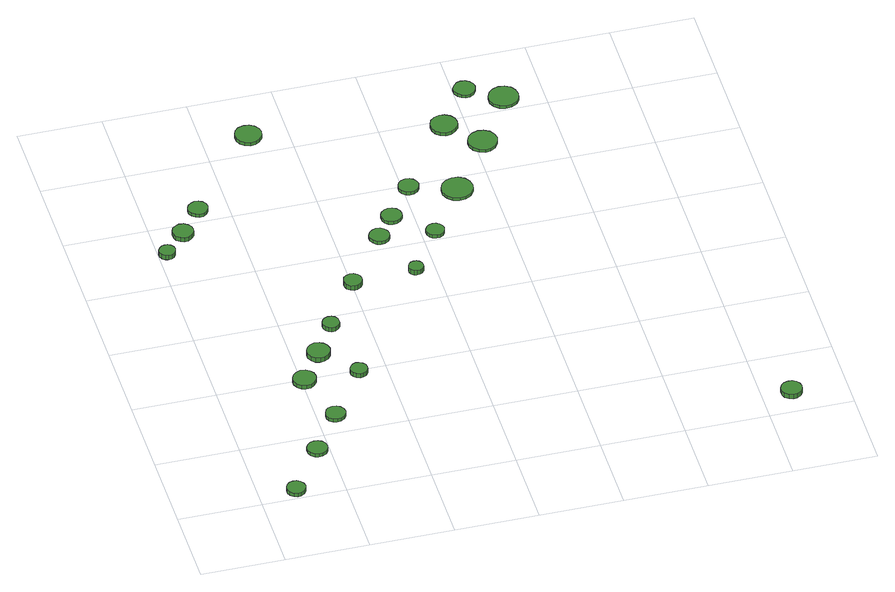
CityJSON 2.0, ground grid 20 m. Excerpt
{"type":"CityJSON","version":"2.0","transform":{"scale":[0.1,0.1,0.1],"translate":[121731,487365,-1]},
"CityObjects":{
"tree1":{"type":"SolitaryVegetationObject","attributes":{"function":"something"},"geometry":[{"type":"MultiSurface","lod":"1","boundaries":[[[0,1,2,3,4,5,6,7,8,9,10,11,12,13,14]],[[15,16,17,18,19,20,21,22,23,24,25,26,27,28,29]],[[0,29,28,1]],[[1,28,27,2]],[[2,27,26,3]],[[3,26,25,4]],[[4,25,24,5]],[[5,24,23,6]],[[6,23,22,7]],[[7,22,21,8]],[[8,21,20,9]],[[9,20,19,10]],[[10,19,18,11]],[[11,18,17,12]],[[12,17,16,13]],[[13,16,15,14]],[[14,15,29,0]]]}]},
"tree2":{"type":"SolitaryVegetationObject","attributes":{"function":"something"},"geometry":[{"type":"MultiSurface","lod":"1","boundaries":[[[30,31,32,33,34,35,36,37,38,39,40,41,42,43,44]],[[45,46,47,48,49,50,51,52,53,54,55,56,57,58,59]],[[30,59,58,31]],[[31,58,57,32]],[[32,57,56,33]],[[33,56,55,34]],[[34,55,54,35]],[[35,54,53,36]],[[36,53,52,37]],[[37,52,51,38]],[[38,51,50,39]],[[39,50,49,40]],[[40,49,48,41]],[[41,48,47,42]],[[42,47,46,43]],[[43,46,45,44]],[[44,45,59,30]]]}]},
"tree3":{"type":"SolitaryVegetationObject","attributes":{"function":"something"},"geometry":[{"type":"MultiSurface","lod":"1","boundaries":[[[60,61,62,63,64,65,66,67,68,69,70,71,72,73,74]],[[75,76,77,78,79,80,81,82,83,84,85,86,87,88,89]],[[60,89,88,61]],[[61,88,87,62]],[[62,87,86,63]],[[63,86,85,64]],[[64,85,84,65]],[[65,84,83,66]],[[66,83,82,67]],[[67,82,81,68]],[[68,81,80,69]],[[69,80,79,70]],[[70,79,78,71]],[[71,78,77,72]],[[72,77,76,73]],[[73,76,75,74]],[[74,75,89,60]]]}]},
"tree4":{"type":"SolitaryVegetationObject","attributes":{"function":"something"},"geometry":[{"type":"MultiSurface","lod":"1","boundaries":[[[90,91,92,93,94,95,96,97,98,99,100,101,102,103,104]],[[105,106,107,108,109,110,111,112,113,114,115,116,117,118,119]],[[90,119,118,91]],[[91,118,117,92]],[[92,117,116,93]],[[93,116,115,94]],[[94,115,114,95]],[[95,114,113,96]],[[96,113,112,97]],[[97,112,111,98]],[[98,111,110,99]],[[99,110,109,100]],[[100,109,108,101]],[[101,108,107,102]],[[102,107,106,103]],[[103,106,105,104]],[[104,105,119,90]]]}]},
"tree5":{"type":"SolitaryVegetationObject","attributes":{"function":"something"},"geometry":[{"type":"MultiSurface","lod":"1","boundaries":[[[120,121,122,123,124,125,126,127,128,129,130,131,132,133,134]],[[135,136,137,138,139,140,141,142,143,144,145,146,147,148,149]],[[120,149,148,121]],[[121,148,147,122]],[[122,147,146,123]],[[123,146,145,124]],[[124,145,144,125]],[[125,144,143,126]],[[126,143,142,127]],[[127,142,141,128]],[[128,141,140,129]],[[129,140,139,130]],[[130,139,138,131]],[[131,138,137,132]],[[132,137,136,133]],[[133,136,135,134]],[[134,135,149,120]]]}]},
"tree6":{"type":"SolitaryVegetationObject","attributes":{"function":"something"},"geometry":[{"type":"MultiSurface","lod":"1","boundaries":[[[150,151,152,153,154,155,156,157,158,159,160,161,162,163,164]],[[165,166,167,168,169,170,171,172,173,174,175,176,177,178,179]],[[150,179,178,151]],[[151,178,177,152]],[[152,177,176,153]],[[153,176,175,154]],[[154,175,174,155]],[[155,174,173,156]],[[156,173,172,157]],[[157,172,171,158]],[[158,171,170,159]],[[159,170,169,160]],[[160,169,168,161]],[[161,168,167,162]],[[162,167,166,163]],[[163,166,165,164]],[[164,165,179,150]]]}]},
"tree7":{"type":"SolitaryVegetationObject","attributes":{"function":"something"},"geometry":[{"type":"MultiSurface","lod":"1","boundaries":[[[180,181,182,183,184,185,186,187,188,189,190,191,192,193,194]],[[195,196,197,198,199,200,201,202,203,204,205,206,207,208,209]],[[180,209,208,181]],[[181,208,207,182]],[[182,207,206,183]],[[183,206,205,184]],[[184,205,204,185]],[[185,204,203,186]],[[186,203,202,187]],[[187,202,201,188]],[[188,201,200,189]],[[189,200,199,190]],[[190,199,198,191]],[[191,198,197,192]],[[192,197,196,193]],[[193,196,195,194]],[[194,195,209,180]]]}]},
"tree8":{"type":"SolitaryVegetationObject","attributes":{"function":"something"},"geometry":[{"type":"MultiSurface","lod":"1","boundaries":[[[210,211,212,213,214,215,216,217,218,219,220,221,222,223,224]],[[225,226,227,228,229,230,231,232,233,234,235,236,237,238,239]],[[210,239,238,211]],[[211,238,237,212]],[[212,237,236,213]],[[213,236,235,214]],[[214,235,234,215]],[[215,234,233,216]],[[216,233,232,217]],[[217,232,231,218]],[[218,231,230,219]],[[219,230,229,220]],[[220,229,228,221]],[[221,228,227,222]],[[222,227,226,223]],[[223,226,225,224]],[[224,225,239,210]]]}]},
"tree9":{"type":"SolitaryVegetationObject","attributes":{"function":"something"},"geometry":[{"type":"MultiSurface","lod":"1","boundaries":[[[240,241,242,243,244,245,246,247,248,249,250,251,252,253,254]],[[255,256,257,258,259,260,261,262,263,264,265,266,267,268,269]],[[240,269,268,241]],[[241,268,267,242]],[[242,267,266,243]],[[243,266,265,244]],[[244,265,264,245]],[[245,264,263,246]],[[246,263,262,247]],[[247,262,261,248]],[[248,261,260,249]],[[249,260,259,250]],[[250,259,258,251]],[[251,258,257,252]],[[252,257,256,253]],[[253,256,255,254]],[[254,255,269,240]]]}]},
"tree10":{"type":"SolitaryVegetationObject","attributes":{"function":"something"},"geometry":[{"type":"MultiSurface","lod":"1","boundaries":[[[270,271,272,273,274,275,276,277,278,279,280,281,282,283,284]],[[285,286,287,288,289,290,291,292,293,294,295,296,297,298,299]],[[270,299,298,271]],[[271,298,297,272]],[[272,297,296,273]],[[273,296,295,274]],[[274,295,294,275]],[[275,294,293,276]],[[276,293,292,277]],[[277,292,291,278]],[[278,291,290,279]],[[279,290,289,280]],[[280,289,288,281]],[[281,288,287,282]],[[282,287,286,283]],[[283,286,285,284]],[[284,285,299,270]]]}]},
"tree11":{"type":"SolitaryVegetationObject","attributes":{"function":"something"},"geometry":[{"type":"MultiSurface","lod":"1","boundaries":[[[300,301,302,303,304,305,306,307,308,309,310,311,312,313,314]],[[315,316,317,318,319,320,321,322,323,324,325,326,327,328,329]],[[300,329,328,301]],[[301,328,327,302]],[[302,327,326,303]],[[303,326,325,304]],[[304,325,324,305]],[[305,324,323,306]],[[306,323,322,307]],[[307,322,321,308]],[[308,321,320,309]],[[309,320,319,310]],[[310,319,318,311]],[[311,318,317,312]],[[312,317,316,313]],[[313,316,315,314]],[[314,315,329,300]]]}]},
"tree12":{"type":"SolitaryVegetationObject","attributes":{"function":"something"},"geometry":[{"type":"MultiSurface","lod":"1","boundaries":[[[330,331,332,333,334,335,336,337,338,339,340,341,342,343,344]],[[345,346,347,348,349,350,351,352,353,354,355,356,357,358,359]],[[330,359,358,331]],[[331,358,357,332]],[[332,357,356,333]],[[333,356,355,334]],[[334,355,354,335]],[[335,354,353,336]],[[336,353,352,337]],[[337,352,351,338]],[[338,351,350,339]],[[339,350,349,340]],[[340,349,348,341]],[[341,348,347,342]],[[342,347,346,343]],[[343,346,345,344]],[[344,345,359,330]]]}]},
"tree13":{"type":"SolitaryVegetationObject","attributes":{"function":"something"},"geometry":[{"type":"MultiSurface","lod":"1","boundaries":[[[360,361,362,363,364,365,366,367,368,369,370,371,372,373,374]],[[375,376,377,378,379,380,381,382,383,384,385,386,387,388,389]],[[360,389,388,361]],[[361,388,387,362]],[[362,387,386,363]],[[363,386,385,364]],[[364,385,384,365]],[[365,384,383,366]],[[366,383,382,367]],[[367,382,381,368]],[[368,381,380,369]],[[369,380,379,370]],[[370,379,378,371]],[[371,378,377,372]],[[372,377,376,373]],[[373,376,375,374]],[[374,375,389,360]]]}]},
"tree14":{"type":"SolitaryVegetationObject","attributes":{"function":"something"},"geometry":[{"type":"MultiSurface","lod":"1","boundaries":[[[390,391,392,393,394,395,396,397,398,399,400,401,402,403,404]],[[405,406,407,408,409,410,411,412,413,414,415,416,417,418,419]],[[390,419,418,391]],[[391,418,417,392]],[[392,417,416,393]],[[393,416,415,394]],[[394,415,414,395]],[[395,414,413,396]],[[396,413,412,397]],[[397,412,411,398]],[[398,411,410,399]],[[399,410,409,400]],[[400,409,408,401]],[[401,408,407,402]],[[402,407,406,403]],[[403,406,405,404]],[[404,405,419,390]]]}]},
"tree15":{"type":"SolitaryVegetationObject","attributes":{"function":"something"},"geometry":[{"type":"MultiSurface","lod":"1","boundaries":[[[420,421,422,423,424,425,426,427,428,429,430,431,432,433,434]],[[435,436,437,438,439,440,441,442,443,444,445,446,447,448,449]],[[420,449,448,421]],[[421,448,447,422]],[[422,447,446,423]],[[423,446,445,424]],[[424,445,444,425]],[[425,444,443,426]],[[426,443,442,427]],[[427,442,441,428]],[[428,441,440,429]],[[429,440,439,430]],[[430,439,438,431]],[[431,438,437,432]],[[432,437,436,433]],[[433,436,435,434]],[[434,435,449,420]]]}]},
"tree16":{"type":"SolitaryVegetationObject","attributes":{"function":"something"},"geometry":[{"type":"MultiSurface","lod":"1","boundaries":[[[450,451,452,453,454,455,456,457,458,459,460,461,462,463,464]],[[465,466,467,468,469,470,471,472,473,474,475,476,477,478,479]],[[450,479,478,451]],[[451,478,477,452]],[[452,477,476,453]],[[453,476,475,454]],[[454,475,474,455]],[[455,474,473,456]],[[456,473,472,457]],[[457,472,471,458]],[[458,471,470,459]],[[459,470,469,460]],[[460,469,468,461]],[[461,468,467,462]],[[462,467,466,463]],[[463,466,465,464]],[[464,465,479,450]]]}]},
"tree17":{"type":"SolitaryVegetationObject","attributes":{"function":"something"},"geometry":[{"type":"MultiSurface","lod":"1","boundaries":[[[480,481,482,483,484,485,486,487,488,489,490,491,492,493,494]],[[495,496,497,498,499,500,501,502,503,504,505,506,507,508,509]],[[480,509,508,481]],[[481,508,507,482]],[[482,507,506,483]],[[483,506,505,484]],[[484,505,504,485]],[[485,504,503,486]],[[486,503,502,487]],[[487,502,501,488]],[[488,501,500,489]],[[489,500,499,490]],[[490,499,498,491]],[[491,498,497,492]],[[492,497,496,493]],[[493,496,495,494]],[[494,495,509,480]]]}]},
"tree18":{"type":"SolitaryVegetationObject","attributes":{"function":"something"},"geometry":[{"type":"MultiSurface","lod":"1","boundaries":[[[510,511,512,513,514,515,516,517,518,519,520,521,522,523,524]],[[525,526,527,528,529,530,531,532,533,534,535,536,537,538,539]],[[510,539,538,511]],[[511,538,537,512]],[[512,537,536,513]],[[513,536,535,514]],[[514,535,534,515]],[[515,534,533,516]],[[516,533,532,517]],[[517,532,531,518]],[[518,531,530,519]],[[519,530,529,520]],[[520,529,528,521]],[[521,528,527,522]],[[522,527,526,523]],[[523,526,525,524]],[[524,525,539,510]]]}]},
"tree19":{"type":"SolitaryVegetationObject","attributes":{"function":"something"},"geometry":[{"type":"MultiSurface","lod":"1","boundaries":[[[540,541,542,543,544,545,546,547,548,549,550,551,552,553,554]],[[555,556,557,558,559,560,561,562,563,564,565,566,567,568,569]],[[540,569,568,541]],[[541,568,567,542]],[[542,567,566,543]],[[543,566,565,544]],[[544,565,564,545]],[[545,564,563,546]],[[546,563,562,547]],[[547,562,561,548]],[[548,561,560,549]],[[549,560,559,550]],[[550,559,558,551]],[[551,558,557,552]],[[552,557,556,553]],[[553,556,555,554]],[[554,555,569,540]]]}]},
"tree20":{"type":"SolitaryVegetationObject","attributes":{"function":"something"},"geometry":[{"type":"MultiSurface","lod":"1","boundaries":[[[570,571,572,573,574,575,576,577,578,579,580,581,582,583,584]],[[585,586,587,588,589,590,591,592,593,594,595,596,597,598,599]],[[570,599,598,571]],[[571,598,597,572]],[[572,597,596,573]],[[573,596,595,574]],[[574,595,594,575]],[[575,594,593,576]],[[576,593,592,577]],[[577,592,591,578]],[[578,591,590,579]],[[579,590,589,580]],[[580,589,588,581]],[[581,588,587,582]],[[582,587,586,583]],[[583,586,585,584]],[[584,585,599,570]]]}]},
"tree21":{"type":"SolitaryVegetationObject","attributes":{"function":"something"},"geometry":[{"type":"MultiSurface","lod":"1","boundaries":[[[600,601,602,603,604,605,606,607,608,609,610,611,612,613,614]],[[615,616,617,618,619,620,621,622,623,624,625,626,627,628,629]],[[600,629,628,601]],[[601,628,627,602]],[[602,627,626,603]],[[603,626,625,604]],[[604,625,624,605]],[[605,624,623,606]],[[606,623,622,607]],[[607,622,621,608]],[[608,621,620,609]],[[609,620,619,610]],[[610,619,618,611]],[[611,618,617,612]],[[612,617,616,613]],[[613,616,615,614]],[[614,615,629,600]]]}]},
"tree22":{"type":"SolitaryVegetationObject","attributes":{"function":"something"},"geometry":[{"type":"MultiSurface","lod":"1","boundaries":[[[630,631,632,633,634,635,636,637,638,639,640,641,642,643,644]],[[645,646,647,648,649,650,651,652,653,654,655,656,657,658,659]],[[630,659,658,631]],[[631,658,657,632]],[[632,657,656,633]],[[633,656,655,634]],[[634,655,654,635]],[[635,654,653,636]],[[636,653,652,637]],[[637,652,651,638]],[[638,651,650,639]],[[639,650,649,640]],[[640,649,648,641]],[[641,648,647,642]],[[642,647,646,643]],[[643,646,645,644]],[[644,645,659,630]]]}]},
"tree23":{"type":"SolitaryVegetationObject","attributes":{"function":"something"},"geometry":[{"type":"MultiSurface","lod":"1","boundaries":[[[660,661,662,663,664,665,666,667,668,669,670,671,672,673,674]],[[675,676,677,678,679,680,681,682,683,684,685,686,687,688,689]],[[660,689,688,661]],[[661,688,687,662]],[[662,687,686,663]],[[663,686,685,664]],[[664,685,684,665]],[[665,684,683,666]],[[666,683,682,667]],[[667,682,681,668]],[[668,681,680,669]],[[669,680,679,670]],[[670,679,678,671]],[[671,678,677,672]],[[672,677,676,673]],[[673,676,675,674]],[[674,675,689,660]]]}]}
},
"vertices":[
[110,29,16],[108,38,16],[102,46,16],[94,51,16],[85,52,16],[76,49,16],[69,42,16],[65,34,16],[65,24,16],[69,16,16],[76,9,16],[85,6,16],[94,7,16],[102,12,16],[108,20,16],[108,20,6],[102,12,6],[94,7,6],[85,6,6],[76,9,6],[69,16,6],[65,24,6],[65,34,6],[69,42,6],[76,49,6],[85,52,6],[94,51,6],[102,46,6],[108,38,6],[110,29,6],
[195,153,15],[193,163,15],[187,171,15],[178,176,15],[168,177,15],[159,174,15],[151,167,15],[147,158,15],[147,148,15],[151,139,15],[159,132,15],[168,129,15],[178,130,15],[187,135,15],[193,143,15],[193,143,6],[187,135,6],[178,130,6],[168,129,6],[159,132,6],[151,139,6],[147,148,6],[147,158,6],[151,167,6],[159,174,6],[168,177,6],[178,176,6],[187,171,6],[193,163,6],[195,153,6],
[39,904,24],[37,912,24],[32,919,24],[25,923,24],[17,923,24],[10,921,24],[4,915,24],[0,908,24],[0,900,24],[4,892,24],[10,887,24],[17,885,24],[25,885,24],[32,889,24],[37,896,24],[37,896,11],[32,889,11],[25,885,11],[17,885,11],[10,887,11],[4,892,11],[0,900,11],[0,908,11],[4,915,11],[10,921,11],[17,923,11],[25,923,11],[32,919,11],[37,912,11],[39,904,11],
[267,260,15],[265,270,15],[259,278,15],[251,283,15],[241,284,15],[231,281,15],[224,275,15],[220,265,15],[220,255,15],[224,246,15],[231,240,15],[241,237,15],[251,238,15],[259,243,15],[265,251,15],[265,251,6],[259,243,6],[251,238,6],[241,237,6],[231,240,6],[224,246,6],[220,255,6],[220,265,6],[224,275,6],[231,281,6],[241,284,6],[251,283,6],[259,278,6],[265,270,6],[267,260,6],
[234,395,17],[231,407,17],[224,416,17],[215,422,17],[203,423,17],[192,419,17],[184,412,17],[179,401,17],[179,390,17],[184,379,17],[192,371,17],[203,368,17],[215,369,17],[224,375,17],[231,384,17],[231,384,6],[224,375,6],[215,369,6],[203,368,6],[192,371,6],[184,379,6],[179,390,6],[179,401,6],[184,412,6],[192,419,6],[203,423,6],[215,422,6],[224,416,6],[231,407,6],[234,395,6],
[98,966,19],[96,976,19],[90,984,19],[81,990,19],[70,991,19],[61,987,19],[53,981,19],[49,971,19],[49,961,19],[53,951,19],[61,944,19],[70,941,19],[81,942,19],[90,948,19],[96,956,19],[96,956,7],[90,948,7],[81,942,7],[70,941,7],[61,944,7],[53,951,7],[49,961,7],[49,971,7],[53,981,7],[61,987,7],[70,991,7],[81,990,7],[90,984,7],[96,976,7],[98,966,7],
[289,477,20],[286,489,20],[279,498,20],[270,503,20],[258,505,20],[247,501,20],[239,493,20],[234,483,20],[234,472,20],[239,461,20],[247,453,20],[258,450,20],[270,451,20],[279,457,20],[286,466,20],[286,466,7],[279,457,7],[270,451,7],[258,450,7],[247,453,7],[239,461,7],[234,472,7],[234,483,7],[239,493,7],[247,501,7],[258,505,7],[270,503,7],[279,498,7],[286,489,7],[289,477,7],
[152,1039,16],[150,1049,16],[144,1057,16],[136,1061,16],[126,1063,16],[117,1059,16],[109,1053,16],[105,1044,16],[105,1034,16],[109,1025,16],[117,1019,16],[126,1015,16],[136,1016,16],[144,1021,16],[150,1029,16],[150,1029,7],[144,1021,7],[136,1016,7],[126,1015,7],[117,1019,7],[109,1025,7],[105,1034,7],[105,1044,7],[109,1053,7],[117,1059,7],[126,1063,7],[136,1061,7],[144,1057,7],[150,1049,7],[152,1039,7],
[354,393,19],[353,402,19],[348,408,19],[340,413,19],[332,414,19],[324,411,19],[318,405,19],[314,398,19],[314,389,19],[318,381,19],[324,376,19],[332,373,19],[340,374,19],[348,378,19],[353,385,19],[353,385,7],[348,378,7],[340,374,7],[332,373,7],[324,376,7],[318,381,7],[314,389,7],[314,398,7],[318,405,7],[324,411,7],[332,414,7],[340,413,7],[348,408,7],[353,402,7],[354,393,7],
[333,562,24],[332,570,24],[327,577,24],[320,581,24],[311,582,24],[303,579,24],[297,573,24],[294,566,24],[294,557,24],[297,550,24],[303,544,24],[311,541,24],[320,542,24],[327,547,24],[332,553,24],[332,553,12],[327,547,12],[320,542,12],[311,541,12],[303,544,12],[297,550,12],[294,557,12],[294,566,12],[297,573,12],[303,579,12],[311,582,12],[320,581,12],[327,577,12],[332,570,12],[333,562,12],
[422,690,26],[420,699,26],[415,706,26],[407,711,26],[398,712,26],[389,709,26],[382,703,26],[379,695,26],[379,685,26],[382,677,26],[389,671,26],[398,668,26],[407,669,26],[415,674,26],[420,681,26],[420,681,13],[415,674,13],[407,669,13],[398,668,13],[389,671,13],[382,677,13],[379,685,13],[379,695,13],[382,703,13],[389,709,13],[398,712,13],[407,711,13],[415,706,13],[420,699,13],[422,690,13],
[339,1260,16],[336,1273,16],[328,1284,16],[317,1290,16],[304,1292,16],[291,1288,16],[281,1279,16],[276,1267,16],[276,1254,16],[281,1242,16],[291,1233,16],[304,1229,16],[317,1230,16],[328,1237,16],[336,1247,16],[336,1247,7],[328,1237,7],[317,1230,7],[304,1229,7],[291,1233,7],[281,1242,7],[276,1254,7],[276,1267,7],[281,1279,7],[291,1288,7],[304,1292,7],[317,1290,7],[328,1284,7],[336,1273,7],[339,1260,7],
[527,838,16],[525,848,16],[519,856,16],[511,862,16],[501,863,16],[491,859,16],[484,853,16],[479,843,16],[479,833,16],[484,824,16],[491,817,16],[501,814,16],[511,815,16],[519,820,16],[525,829,16],[525,829,7],[519,820,7],[511,815,7],[501,814,7],[491,817,7],[484,824,7],[479,833,7],[479,843,7],[484,853,7],[491,859,7],[501,863,7],[511,862,7],[519,856,7],[525,848,7],[527,838,7],
[571,705,22],[570,712,22],[565,718,22],[559,722,22],[551,722,22],[544,720,22],[539,715,22],[536,708,22],[536,701,22],[539,694,22],[544,689,22],[551,687,22],[559,688,22],[565,691,22],[570,697,22],[570,697,9],[565,691,9],[559,688,9],[551,687,9],[544,689,9],[539,694,9],[536,701,9],[536,708,9],[539,715,9],[544,720,9],[551,722,9],[559,722,9],[565,718,9],[570,712,9],[571,705,9],
[573,900,15],[571,911,15],[565,919,15],[556,924,15],[546,925,15],[536,922,15],[528,915,15],[524,906,15],[524,895,15],[528,886,15],[536,879,15],[546,876,15],[556,877,15],[565,882,15],[571,890,15],[571,890,7],[565,882,7],[556,877,7],[546,876,7],[536,879,7],[528,886,7],[524,895,7],[524,906,7],[528,915,7],[536,922,7],[546,925,7],[556,924,7],[565,919,7],[571,911,7],[573,900,7],
[653,824,16],[651,833,16],[646,840,16],[638,845,16],[629,846,16],[620,843,16],[614,837,16],[610,829,16],[610,820,16],[614,812,16],[620,806,16],[629,803,16],[638,804,16],[646,808,16],[651,815,16],[651,815,7],[646,808,7],[638,804,7],[629,803,7],[620,806,7],[614,812,7],[610,820,7],[610,829,7],[614,837,7],[620,843,7],[629,846,7],[638,845,7],[646,840,7],[651,833,7],[653,824,7],
[638,990,16],[635,1000,16],[629,1008,16],[621,1013,16],[611,1014,16],[601,1011,16],[593,1004,16],[589,995,16],[589,985,16],[593,976,16],[601,969,16],[611,966,16],[621,967,16],[629,972,16],[635,980,16],[635,980,7],[629,972,7],[621,967,7],[611,966,7],[601,969,7],[593,976,7],[589,985,7],[589,995,7],[593,1004,7],[601,1011,7],[611,1014,7],[621,1013,7],[629,1008,7],[635,1000,7],[638,990,7],
[756,955,14],[753,970,14],[744,983,14],[730,991,14],[715,992,14],[700,987,14],[688,977,14],[682,963,14],[682,947,14],[688,933,14],[700,922,14],[715,918,14],[730,919,14],[744,927,14],[753,940,14],[753,940,7],[744,927,7],[730,919,7],[715,918,7],[700,922,7],[688,933,7],[682,947,7],[682,963,7],[688,977,7],[700,987,7],[715,992,7],[730,991,7],[744,983,7],[753,970,7],[756,955,7],
[779,1178,16],[777,1191,16],[769,1202,16],[757,1209,16],[744,1210,16],[731,1206,16],[721,1197,16],[716,1185,16],[716,1172,16],[721,1160,16],[731,1151,16],[744,1146,16],[757,1148,16],[769,1155,16],[777,1165,16],[777,1165,7],[769,1155,7],[757,1148,7],[744,1146,7],[731,1151,7],[721,1160,7],[716,1172,7],[716,1185,7],[721,1197,7],[731,1206,7],[744,1210,7],[757,1209,7],[769,1202,7],[777,1191,7],[779,1178,7],
[853,1101,15],[850,1115,15],[842,1127,15],[829,1134,15],[815,1136,15],[801,1131,15],[790,1122,15],[784,1108,15],[784,1094,15],[790,1081,15],[801,1071,15],[815,1066,15],[829,1068,15],[842,1075,15],[850,1087,15],[850,1087,7],[842,1075,7],[829,1068,7],[815,1066,7],[801,1071,7],[790,1081,7],[784,1094,7],[784,1108,7],[790,1122,7],[801,1131,7],[815,1136,7],[829,1134,7],[842,1127,7],[850,1115,7],[853,1101,7],
[852,1289,15],[849,1300,15],[843,1308,15],[834,1314,15],[823,1315,15],[813,1312,15],[805,1304,15],[800,1295,15],[800,1284,15],[805,1274,15],[813,1267,15],[823,1263,15],[834,1264,15],[843,1270,15],[849,1279,15],[849,1279,7],[843,1270,7],[834,1264,7],[823,1263,7],[813,1267,7],[805,1274,7],[800,1284,7],[800,1295,7],[805,1304,7],[813,1312,7],[823,1315,7],[834,1314,7],[843,1308,7],[849,1300,7],[852,1289,7],
[940,1239,15],[937,1253,15],[929,1265,15],[916,1272,15],[901,1274,15],[887,1269,15],[876,1259,15],[870,1246,15],[870,1231,15],[876,1218,15],[887,1208,15],[901,1203,15],[916,1205,15],[929,1212,15],[937,1224,15],[937,1224,7],[929,1212,7],[916,1205,7],[901,1203,7],[887,1208,7],[876,1218,7],[870,1231,7],[870,1246,7],[876,1259,7],[887,1269,7],[901,1274,7],[916,1272,7],[929,1265,7],[937,1253,7],[940,1239,7],
[1290,56,31],[1288,66,31],[1282,74,31],[1273,79,31],[1263,80,31],[1253,77,31],[1245,70,31],[1241,61,31],[1241,50,31],[1245,41,31],[1253,34,31],[1263,31,31],[1273,32,31],[1282,37,31],[1288,45,31],[1288,45,18],[1282,37,18],[1273,32,18],[1263,31,18],[1253,34,18],[1245,41,18],[1241,50,18],[1241,61,18],[1245,70,18],[1253,77,18],[1263,80,18],[1273,79,18],[1282,74,18],[1288,66,18],[1290,56,18]
]}
